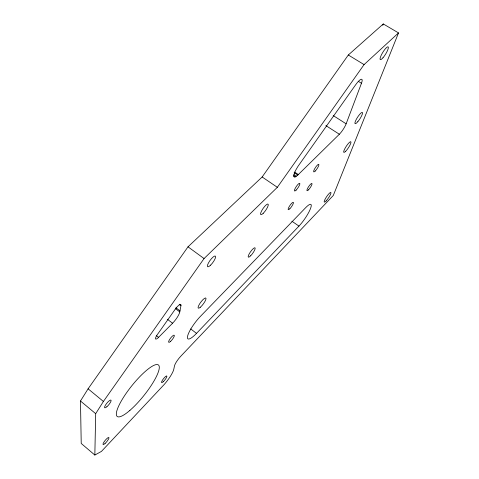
<?xml version="1.0" encoding="UTF-8"?>
<svg xmlns="http://www.w3.org/2000/svg" width="479" height="479" viewBox="0 0 479 479"><rect width="100%" height="100%" fill="white"/><g stroke="black" fill="none" stroke-linecap="round" stroke-linejoin="round"><path stroke-width="0.72" d="M94.836 455.05L95.686 413.676L103.41 401.456L204.06 258.558L277.341 187.307L364.082 64.599L398.522 32.913L383.29 23.95L348.311 55.001L262.151 176.979L188.007 246.835L88.094 388.822L80.478 401.007L81.22 443.458L94.836 455.05L101.464 451.398L164.315 384.368A15.298 3.389 -52 0 0 173.835 369.081L174.452 366.016A8.7 1.928 -52.4 0 1 180.769 356.244L333.3 195.462L398.522 32.913M180.96 305.572A6.131 1.617 -52.7 0 0 179.362 304.895A6.131 1.617 -52.7 0 0 175.272 309.159L157.28 334.707A5.377 1.401 -52.1 0 0 155.549 338.887A5.377 1.401 -52.1 0 0 158.591 337.342L172.566 323.235A10.035 2.611 -52.5 0 0 179.775 311.931L180.96 305.572L179.194 304.237M382.763 25.351L383.29 23.95M346.143 123.81L361.465 83.274A10.322 2.389 -57.9 0 0 361.178 79.269A10.322 2.389 -57.9 0 0 355.628 84.813L297.992 166.327C296.196 169.428 293.849 172.65 293.825 176.374L294.262 176.991L295.112 176.967L297.794 175.075L339.354 134.246A8.873 1.982 -57.1 0 0 346.143 123.81L333.21 115.577M196.516 333.366L298.962 226.094A15.274 3.155 -55.4 0 0 310.631 208.239A15.274 3.155 -55.4 0 0 305.65 207.694L200.426 316.368A17.346 4.012 -52.9 0 0 187.582 336.192A17.346 4.012 -52.9 0 0 196.516 333.366L190.714 328.929M348.311 55.001L364.082 64.599M358.322 81.334L361.465 83.274M325.876 125.594L339.354 134.246M294.651 172.105L298.303 174.542M294.142 172.632L297.794 175.075M293.878 174.679L296.321 176.314M293.28 175.739L295.112 176.967M262.151 176.979L277.341 187.307M291.909 221.232L298.962 226.094M188.007 246.835L204.06 258.558M175.907 307.752L179.978 310.847M175.715 308.841L179.781 311.931M167.375 319.254L172.566 323.235M156.262 335.528L158.591 337.342M88.094 388.822L103.41 401.456M80.478 401.007L95.686 413.676M296.154 190.067A4.604 1.066 -55.9 0 0 299.848 183.505A4.604 1.066 -55.9 0 0 295.447 187.87A4.604 1.066 -55.9 0 0 296.154 190.067M263.228 213.311A6.413 1.605 -55.3 0 0 268.21 204.258A6.413 1.605 -55.3 0 0 261.809 210.521A6.413 1.605 -55.3 0 0 263.228 213.311M200.294 307.273A6.323 1.545 -53.2 0 0 206.018 298.405A6.323 1.545 -53.2 0 0 199.821 303.572A6.323 1.545 -53.2 0 0 200.294 307.273M129.923 410.365A32.979 7.772 -51.3 0 0 159.064 365.872A32.979 7.772 -51.3 0 0 124.462 395.852A32.979 7.772 -51.3 0 0 129.923 410.365M382.99 57.773A7.502 1.665 -58.5 0 0 388.271 46.996A7.502 1.665 -58.5 0 0 381.362 54.947A7.502 1.665 -58.5 0 0 382.99 57.773M250.685 255.762A5.742 1.335 -54.5 0 0 255.085 247.877A5.742 1.335 -54.5 0 0 249.254 253.792A5.742 1.335 -54.5 0 0 250.685 255.762M210.634 265.115A6.586 1.754 -53.9 0 0 215.436 256.133A6.586 1.754 -53.9 0 0 208.431 262.983A6.586 1.754 -53.9 0 0 210.634 265.115M289.849 208.742A4.455 1.006 -55.5 0 0 293.399 202.455A4.455 1.006 -55.5 0 0 289.1 206.79A4.455 1.006 -55.5 0 0 289.849 208.742M308.482 189.852A4.365 0.958 -55.9 0 0 312.027 183.637A4.365 0.958 -55.9 0 0 307.925 187.768A4.365 0.958 -55.9 0 0 308.482 189.852M345.628 151.322A6.383 1.317 -56.7 0 0 350.993 142.077A6.383 1.317 -56.7 0 0 345.341 147.748A6.383 1.317 -56.7 0 0 345.628 151.322M357.813 121.696A6.712 1.425 -57.2 0 0 362.405 112.439A6.712 1.425 -57.2 0 0 355.963 120.013A6.712 1.425 -57.2 0 0 357.813 121.696M326.127 200.929A5.844 1.132 -55.8 0 0 330.977 192.66A5.844 1.132 -55.8 0 0 325.612 198.258A5.844 1.132 -55.8 0 0 326.127 200.929M315.206 171.045A4.509 1.012 -56.3 0 0 318.888 164.56A4.509 1.012 -56.3 0 0 314.697 168.716A4.509 1.012 -56.3 0 0 315.206 171.045M105.105 443.434A4.545 1.018 -50.5 0 0 108.889 437.537A4.545 1.018 -50.5 0 0 103.925 442.099A4.545 1.018 -50.5 0 0 105.105 443.434M170.344 341.593A4.497 1.108 -52.3 0 0 174.326 335.396A4.497 1.108 -52.3 0 0 169.728 339.312A4.497 1.108 -52.3 0 0 170.344 341.593M163.207 381.751A4.173 0.922 -52 0 0 166.866 376.105A4.173 0.922 -52 0 0 162.579 379.985A4.173 0.922 -52 0 0 163.207 381.751M106.871 406.743A4.958 1.245 -50.6 0 0 111.044 400.187A4.958 1.245 -50.6 0 0 105.59 404.917A4.958 1.245 -50.6 0 0 106.871 406.743"/></g></svg>
